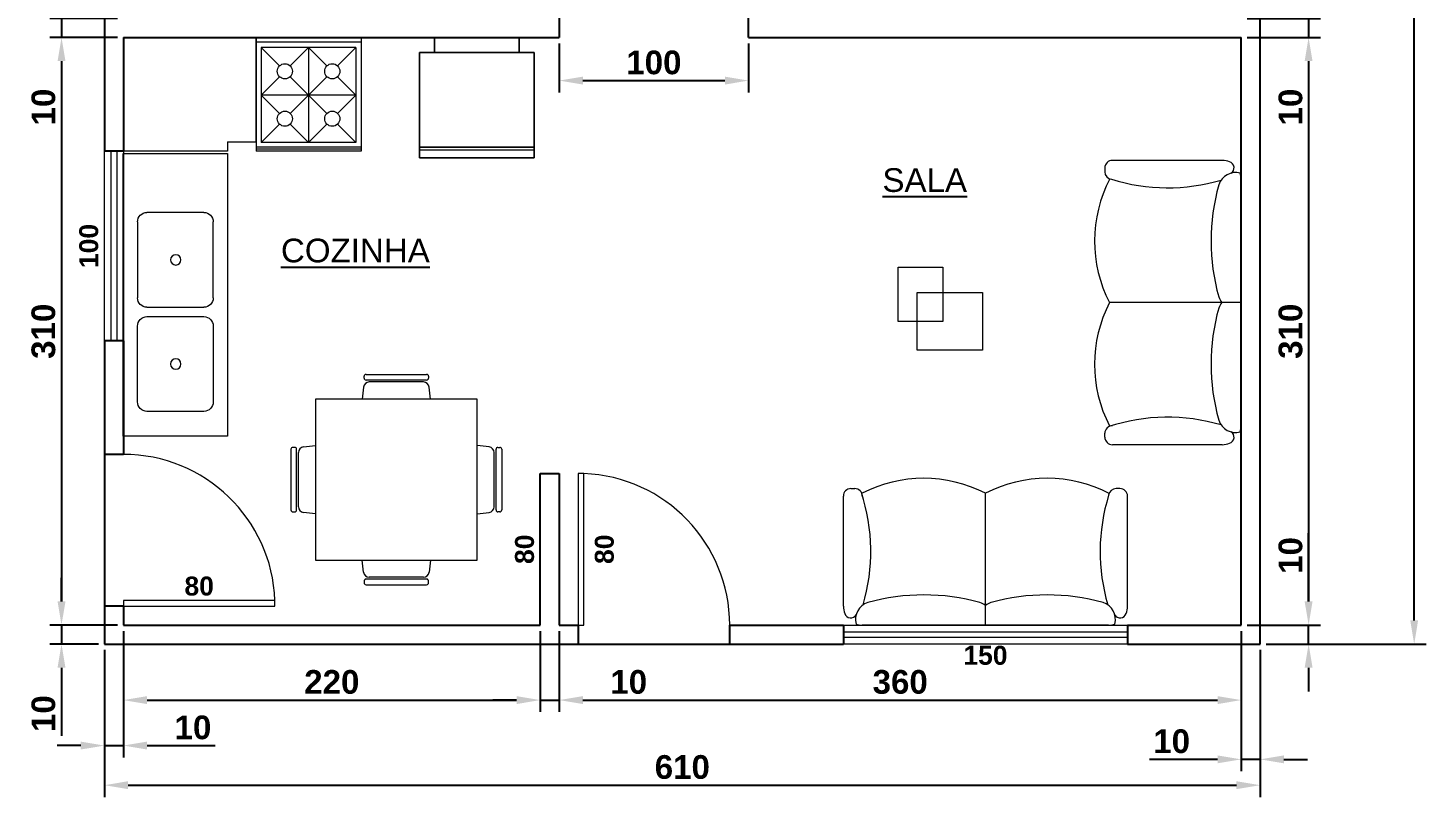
# Model space of a CAD drawing. Header units: millimetres. Extents: x 3368 to 5085, y 1521 to 2366.
# Drawn here: x 4347 to 5085, y 1547 to 1953 of the extents above; entities that cross this region are included whole.
import ezdxf

# ---------------------------------------------------------------- set-up
doc = ezdxf.new("R2010")
doc.units = ezdxf.units.MM
for name, color, linetype, lineweight in [('blocos', 40, 'Continuous', 9), ('Cotas', 7, 'Continuous', 9), ('janelas', 1, 'Continuous', 13), ('paredes', 5, 'Continuous', 25), ('portas', 25, 'Continuous', 13)]:
    doc.layers.add(name, color=color, linetype=linetype, lineweight=lineweight)
doc.layers.add('Texto', color=102, linetype='Continuous')
doc.styles.add('Annotative', font='arial.ttf')
doc.styles.get("Standard").update_dxf_attribs({"font": ''})
doc.styles.get('Standard').set_extended_font_data('Arial', bold=True)
doc.dimstyles.new('Copy of ISO-25', dxfattribs={"dimscale": 0, "dimtxt": 2, "dimasz": 2.5, "dimexe": 1.25, "dimexo": 0.625, "dimtad": 1, "dimtxsty": 'Standard', "dimcen": 2.5, "dimse1": 1, "dimse2": 1, "dimsd1": 1, "dimsd2": 1, "dimclrt": 102, "dimadec": 0, "dimazin": 0, "dimtfac": 1, "dimtmove": 0, "dimatfit": 3, "dimfxl": 1, "dimarcsym": 0})
doc.dimstyles.new('ISO-25', dxfattribs={"dimscale": 2, "dimtxt": 2.5, "dimasz": 2.5, "dimexe": 1.25, "dimexo": 0.625, "dimtad": 1, "dimtxsty": 'Standard', "dimcen": 2.5, "dimclrt": 7, "dimadec": 0, "dimazin": 0, "dimtfac": 1, "dimtmove": 0, "dimatfit": 3, "dimfxl": 1, "dimarcsym": 0})

# ---------------------------------------------------------------- blocks, each defined once
blk = doc.blocks.new('*D34')
at = {"layer": 'Cotas', "color": 0, "lineweight": -2, "transparency": 16777216}
for p, q in [((4397.79, 1634.48), (4397.79, 1591.78)), ((4617.79, 1634.48), (4617.79, 1591.78)), ((4410.29, 1598.03), (4605.29, 1598.03))]:
    blk.add_line(p, q, dxfattribs=at)
at = {"layer": 'Cotas', "color": 0, "transparency": 16777216}
for points in [[(4410.29, 1600.11), (4410.29, 1595.94), (4397.79, 1598.03)], [(4605.29, 1600.11), (4605.29, 1595.94), (4617.79, 1598.03)]]:
    blk.add_solid(points, dxfattribs=at)
at = {"layer": 'Defpoints', "color": 0, "transparency": 16777216}
for p in [(4397.79, 1637.6), (4617.79, 1637.6), (4617.79, 1598.03)]:
    blk.add_point(p, dxfattribs=at)
at = {"layer": 'Cotas', "color": 7, "transparency": 16777216, "insert": (4507.79, 1607.54), "char_height": 12.5, "attachment_point": 5}
blk.add_mtext('220', dxfattribs=at)
blk = doc.blocks.new('*D35')
at = {"layer": 'Cotas', "color": 0, "lineweight": -2, "transparency": 16777216}
for p, q in [((4627.79, 1634.48), (4627.79, 1591.78)), ((4987.79, 1634.48), (4987.79, 1591.78)), ((4640.29, 1598.03), (4975.29, 1598.03))]:
    blk.add_line(p, q, dxfattribs=at)
at = {"layer": 'Cotas', "color": 0, "transparency": 16777216}
for points in [[(4640.29, 1600.11), (4640.29, 1595.94), (4627.79, 1598.03)], [(4975.29, 1600.11), (4975.29, 1595.94), (4987.79, 1598.03)]]:
    blk.add_solid(points, dxfattribs=at)
at = {"layer": 'Defpoints', "color": 0, "transparency": 16777216}
for p in [(4627.79, 1637.6), (4987.79, 1637.6), (4987.79, 1598.03)]:
    blk.add_point(p, dxfattribs=at)
at = {"layer": 'Cotas', "color": 7, "transparency": 16777216, "insert": (4807.79, 1607.54), "char_height": 12.5, "attachment_point": 5}
blk.add_mtext('360', dxfattribs=at)
blk = doc.blocks.new('*D36')
at = {"layer": 'Cotas', "color": 0, "lineweight": -2, "transparency": 16777216}
for p, q in [((4387.79, 1624.48), (4387.79, 1546.89)), ((4997.79, 1624.48), (4997.79, 1546.89)), ((4400.29, 1553.14), (4985.29, 1553.14))]:
    blk.add_line(p, q, dxfattribs=at)
at = {"layer": 'Cotas', "color": 0, "transparency": 16777216}
for points in [[(4400.29, 1555.23), (4400.29, 1551.06), (4387.79, 1553.14)], [(4985.29, 1555.23), (4985.29, 1551.06), (4997.79, 1553.14)]]:
    blk.add_solid(points, dxfattribs=at)
at = {"layer": 'Defpoints', "color": 0, "transparency": 16777216}
for p in [(4387.79, 1627.6), (4997.79, 1627.6), (4997.79, 1553.14)]:
    blk.add_point(p, dxfattribs=at)
at = {"layer": 'Cotas', "color": 7, "transparency": 16777216, "insert": (4692.79, 1562.65), "char_height": 12.5, "attachment_point": 5}
blk.add_mtext('610', dxfattribs=at)
blk = doc.blocks.new('*D37')
at = {"layer": 'Cotas', "color": 0, "lineweight": -2, "transparency": 16777216}
for p, q in [((5023.35, 1650.1), (5023.35, 1686.03)), ((4990.91, 1637.6), (5029.6, 1637.6)), ((5023.35, 1627.6), (5023.35, 1637.6)), ((5000.91, 1627.6), (5029.6, 1627.6)), ((5023.35, 1615.1), (5023.35, 1602.6))]:
    blk.add_line(p, q, dxfattribs=at)
at = {"layer": 'Cotas', "color": 0, "transparency": 16777216}
for points in [[(5021.26, 1650.1), (5025.43, 1650.1), (5023.35, 1637.6)], [(5021.26, 1615.1), (5025.43, 1615.1), (5023.35, 1627.6)]]:
    blk.add_solid(points, dxfattribs=at)
at = {"layer": 'Defpoints', "color": 0, "transparency": 16777216}
for p in [(4987.79, 1637.6), (5023.35, 1637.6), (4997.79, 1627.6)]:
    blk.add_point(p, dxfattribs=at)
at = {"layer": 'Cotas', "color": 7, "transparency": 16777216, "insert": (5013.84, 1674.32), "char_height": 12.5, "attachment_point": 5, "rotation": 90}
blk.add_mtext('10', dxfattribs=at)
blk = doc.blocks.new('*D38')
at = {"layer": 'Cotas', "color": 0, "lineweight": -2, "transparency": 16777216}
for p, q in [((4987.79, 1634.48), (4987.79, 1560.52)), ((4997.79, 1624.48), (4997.79, 1560.52)), ((4975.29, 1566.77), (4939.36, 1566.77)), ((4997.79, 1566.77), (4987.79, 1566.77)), ((5010.29, 1566.77), (5022.79, 1566.77))]:
    blk.add_line(p, q, dxfattribs=at)
at = {"layer": 'Cotas', "color": 0, "transparency": 16777216}
for points in [[(4975.29, 1568.85), (4975.29, 1564.68), (4987.79, 1566.77)], [(5010.29, 1568.85), (5010.29, 1564.68), (4997.79, 1566.77)]]:
    blk.add_solid(points, dxfattribs=at)
at = {"layer": 'Defpoints', "color": 0, "transparency": 16777216}
for p in [(4987.79, 1637.6), (4997.79, 1627.6), (4997.79, 1566.77)]:
    blk.add_point(p, dxfattribs=at)
at = {"layer": 'Cotas', "color": 7, "transparency": 16777216, "insert": (4951.07, 1576.27), "char_height": 12.5, "attachment_point": 5}
blk.add_mtext('10', dxfattribs=at)
blk = doc.blocks.new('*D39')
at = {"layer": 'Cotas', "color": 0, "lineweight": -2, "transparency": 16777216}
for p, q in [((4617.79, 1634.48), (4617.79, 1591.78)), ((4627.79, 1634.48), (4627.79, 1591.78)), ((4605.29, 1598.03), (4592.79, 1598.03)), ((4617.79, 1598.03), (4627.79, 1598.03)), ((4640.29, 1598.03), (4676.22, 1598.03))]:
    blk.add_line(p, q, dxfattribs=at)
at = {"layer": 'Cotas', "color": 0, "transparency": 16777216}
for points in [[(4605.29, 1600.11), (4605.29, 1595.94), (4617.79, 1598.03)], [(4640.29, 1600.11), (4640.29, 1595.94), (4627.79, 1598.03)]]:
    blk.add_solid(points, dxfattribs=at)
at = {"layer": 'Defpoints', "color": 0, "transparency": 16777216}
for p in [(4617.79, 1637.6), (4627.79, 1637.6), (4627.79, 1598.03)]:
    blk.add_point(p, dxfattribs=at)
at = {"layer": 'Cotas', "color": 7, "transparency": 16777216, "insert": (4664.51, 1607.54), "char_height": 12.5, "attachment_point": 5}
blk.add_mtext('10', dxfattribs=at)
blk = doc.blocks.new('*D40')
at = {"layer": 'Cotas', "color": 0, "lineweight": -2, "transparency": 16777216}
for p, q in [((4397.79, 1634.48), (4397.79, 1567.79)), ((4387.79, 1624.48), (4387.79, 1567.79)), ((4375.29, 1574.04), (4362.79, 1574.04)), ((4387.79, 1574.04), (4397.79, 1574.04)), ((4410.29, 1574.04), (4446.22, 1574.04))]:
    blk.add_line(p, q, dxfattribs=at)
at = {"layer": 'Cotas', "color": 0, "transparency": 16777216}
for points in [[(4375.29, 1576.13), (4375.29, 1571.96), (4387.79, 1574.04)], [(4410.29, 1576.13), (4410.29, 1571.96), (4397.79, 1574.04)]]:
    blk.add_solid(points, dxfattribs=at)
at = {"layer": 'Defpoints', "color": 0, "transparency": 16777216}
for p in [(4397.79, 1637.6), (4387.79, 1627.6), (4387.79, 1574.04)]:
    blk.add_point(p, dxfattribs=at)
at = {"layer": 'Cotas', "color": 7, "transparency": 16777216, "insert": (4434.51, 1583.55), "char_height": 12.5, "attachment_point": 5}
blk.add_mtext('10', dxfattribs=at)
blk = doc.blocks.new('*D41')
at = {"layer": 'Cotas', "color": 0, "lineweight": -2, "transparency": 16777216}
for p, q in [((4990.91, 1947.6), (5029.6, 1947.6)), ((5023.35, 1935.1), (5023.35, 1650.1)), ((4990.91, 1637.6), (5029.6, 1637.6))]:
    blk.add_line(p, q, dxfattribs=at)
at = {"layer": 'Cotas', "color": 0, "transparency": 16777216}
for points in [[(5021.26, 1935.1), (5025.43, 1935.1), (5023.35, 1947.6)], [(5021.26, 1650.1), (5025.43, 1650.1), (5023.35, 1637.6)]]:
    blk.add_solid(points, dxfattribs=at)
at = {"layer": 'Defpoints', "color": 0, "transparency": 16777216}
for p in [(4987.79, 1947.6), (4987.79, 1637.6), (5023.35, 1637.6)]:
    blk.add_point(p, dxfattribs=at)
at = {"layer": 'Cotas', "color": 7, "transparency": 16777216, "insert": (5013.84, 1792.6), "char_height": 12.5, "attachment_point": 5, "rotation": 90}
blk.add_mtext('310', dxfattribs=at)
blk = doc.blocks.new('*D42')
at = {"layer": 'Cotas', "color": 0, "lineweight": -2, "transparency": 16777216}
for p, q in [((5023.35, 1970.1), (5023.35, 1982.6)), ((4990.91, 1957.6), (5029.6, 1957.6)), ((5023.35, 1957.6), (5023.35, 1947.6)), ((4990.91, 1947.6), (5029.6, 1947.6)), ((5023.35, 1935.1), (5023.35, 1899.17))]:
    blk.add_line(p, q, dxfattribs=at)
at = {"layer": 'Cotas', "color": 0, "transparency": 16777216}
for points in [[(5021.26, 1970.1), (5025.43, 1970.1), (5023.35, 1957.6)], [(5021.26, 1935.1), (5025.43, 1935.1), (5023.35, 1947.6)]]:
    blk.add_solid(points, dxfattribs=at)
at = {"layer": 'Defpoints', "color": 0, "transparency": 16777216}
for p in [(4987.79, 1957.6), (4987.79, 1947.6), (5023.35, 1947.6)]:
    blk.add_point(p, dxfattribs=at)
at = {"layer": 'Cotas', "color": 7, "transparency": 16777216, "insert": (5013.84, 1910.89), "char_height": 12.5, "attachment_point": 5, "rotation": 90}
blk.add_mtext('10', dxfattribs=at)
blk = doc.blocks.new('*D18')
at = {"layer": 'Cotas', "color": 0, "lineweight": -2, "transparency": 16777216}
for p, q in [((4365.13, 1970.1), (4365.13, 1982.6)), ((4394.66, 1957.6), (4358.88, 1957.6)), ((4365.13, 1957.6), (4365.13, 1947.6)), ((4394.66, 1947.6), (4358.88, 1947.6)), ((4365.13, 1935.1), (4365.13, 1899.17))]:
    blk.add_line(p, q, dxfattribs=at)
at = {"layer": 'Cotas', "color": 0, "transparency": 16777216}
for points in [[(4363.05, 1970.1), (4367.22, 1970.1), (4365.13, 1957.6)], [(4363.05, 1935.1), (4367.22, 1935.1), (4365.13, 1947.6)]]:
    blk.add_solid(points, dxfattribs=at)
at = {"layer": 'Defpoints', "color": 0, "transparency": 16777216}
for p in [(4397.79, 1957.6), (4365.13, 1947.6), (4397.79, 1947.6)]:
    blk.add_point(p, dxfattribs=at)
at = {"layer": 'Cotas', "color": 7, "transparency": 16777216, "insert": (4355.63, 1910.89), "char_height": 12.5, "attachment_point": 5, "rotation": 90}
blk.add_mtext('10', dxfattribs=at)
blk = doc.blocks.new('*D19')
at = {"layer": 'Cotas', "color": 0, "lineweight": -2, "transparency": 16777216}
for p, q in [((4394.66, 1947.6), (4358.88, 1947.6)), ((4365.13, 1935.1), (4365.13, 1650.1)), ((4394.66, 1637.6), (4358.88, 1637.6))]:
    blk.add_line(p, q, dxfattribs=at)
at = {"layer": 'Cotas', "color": 0, "transparency": 16777216}
for points in [[(4363.05, 1935.1), (4367.22, 1935.1), (4365.13, 1947.6)], [(4363.05, 1650.1), (4367.22, 1650.1), (4365.13, 1637.6)]]:
    blk.add_solid(points, dxfattribs=at)
at = {"layer": 'Defpoints', "color": 0, "transparency": 16777216}
for p in [(4397.79, 1947.6), (4365.13, 1637.6), (4397.79, 1637.6)]:
    blk.add_point(p, dxfattribs=at)
at = {"layer": 'Cotas', "color": 7, "transparency": 16777216, "insert": (4355.63, 1792.6), "char_height": 12.5, "attachment_point": 5, "rotation": 90}
blk.add_mtext('310', dxfattribs=at)
blk = doc.blocks.new('*D20')
at = {"layer": 'Cotas', "color": 0, "lineweight": -2, "transparency": 16777216}
for p, q in [((4365.13, 1650.1), (4365.13, 1662.6)), ((4394.66, 1637.6), (4358.88, 1637.6)), ((4365.13, 1637.6), (4365.13, 1627.6)), ((4384.66, 1627.6), (4358.88, 1627.6)), ((4365.13, 1615.1), (4365.13, 1579.17))]:
    blk.add_line(p, q, dxfattribs=at)
at = {"layer": 'Cotas', "color": 0, "transparency": 16777216}
for points in [[(4363.05, 1650.1), (4367.22, 1650.1), (4365.13, 1637.6)], [(4363.05, 1615.1), (4367.22, 1615.1), (4365.13, 1627.6)]]:
    blk.add_solid(points, dxfattribs=at)
at = {"layer": 'Defpoints', "color": 0, "transparency": 16777216}
for p in [(4397.79, 1637.6), (4365.13, 1627.6), (4387.79, 1627.6)]:
    blk.add_point(p, dxfattribs=at)
at = {"layer": 'Cotas', "color": 7, "transparency": 16777216, "insert": (4355.63, 1590.89), "char_height": 12.5, "attachment_point": 5, "rotation": 90}
blk.add_mtext('10', dxfattribs=at)
blk = doc.blocks.new('*D21')
at = {"layer": 'Cotas', "color": 0, "lineweight": -2, "transparency": 16777216}
for p, q in [((5000.91, 2327.6), (5085.33, 2327.6)), ((5079.08, 1640.1), (5079.08, 2315.1)), ((5000.91, 1627.6), (5085.33, 1627.6))]:
    blk.add_line(p, q, dxfattribs=at)
at = {"layer": 'Cotas', "color": 0, "transparency": 16777216}
for points in [[(5077, 2315.1), (5081.16, 2315.1), (5079.08, 2327.6)], [(5077, 1640.1), (5081.16, 1640.1), (5079.08, 1627.6)]]:
    blk.add_solid(points, dxfattribs=at)
at = {"layer": 'Defpoints', "color": 0, "transparency": 16777216}
for p in [(4997.79, 2327.6), (5079.08, 2327.6), (4997.79, 1627.6)]:
    blk.add_point(p, dxfattribs=at)
at = {"layer": 'Cotas', "color": 7, "transparency": 16777216, "insert": (5069.57, 1977.6), "char_height": 12.5, "attachment_point": 5, "rotation": 90}
blk.add_mtext('700', dxfattribs=at)
blk = doc.blocks.new('*D24')
at = {"layer": 'Defpoints', "color": 0, "transparency": 16777216}
for p in [(4777.79, 1627.6), (4927.79, 1627.6), (4927.79, 1613.36)]:
    blk.add_point(p, dxfattribs=at)
at = {"layer": 'Cotas', "color": 102, "transparency": 16777216, "insert": (4852.79, 1621.59), "char_height": 10, "attachment_point": 5}
blk.add_mtext('150', dxfattribs=at)
blk = doc.blocks.new('*D25')
at = {"layer": 'Defpoints', "color": 0, "transparency": 16777216}
for p in [(4640.79, 1717.6), (4659.91, 1717.6), (4640.79, 1637.6)]:
    blk.add_point(p, dxfattribs=at)
at = {"layer": 'Cotas', "color": 102, "transparency": 16777216, "insert": (4651.67, 1677.6), "char_height": 10, "attachment_point": 5, "rotation": 90}
blk.add_mtext('80', dxfattribs=at)
blk = doc.blocks.new('*D26')
at = {"layer": 'Defpoints', "color": 0, "transparency": 16777216}
for p in [(4397.79, 1650.6), (4477.79, 1650.6), (4477.79, 1649.89)]:
    blk.add_point(p, dxfattribs=at)
at = {"layer": 'Cotas', "color": 102, "transparency": 16777216, "insert": (4437.79, 1658.12), "char_height": 10, "attachment_point": 5}
blk.add_mtext('80', dxfattribs=at)
blk = doc.blocks.new('*D27')
at = {"layer": 'Defpoints', "color": 0, "transparency": 16777216}
for p in [(4387.79, 1887.6), (4387.79, 1887.6), (4387.79, 1787.6)]:
    blk.add_point(p, dxfattribs=at)
at = {"layer": 'Cotas', "color": 102, "transparency": 16777216, "insert": (4379.56, 1837.6), "char_height": 10, "attachment_point": 5, "rotation": 90}
blk.add_mtext('100', dxfattribs=at)
blk = doc.blocks.new('sofá1')
at = {"layer": 'blocos'}
for p, q in [((-75, 10), (-75, 68)), ((-71, 72), (-69, 72)), ((0, 0), (0, 69.51)), ((71, 72), (69, 72)), ((75, 10), (75, 68)), ((0, 0), (-65, 0)), ((65, 0), (0, 0))]:
    blk.add_line(p, q, dxfattribs=at)
for centre, radius, start, end in [((-32.58, 6.72), 70.72, 62.61664, 117.38336), ((32.47, 6.72), 70.72, 62.39185, 117.38336), ((-71, 68), 4, 90, 180), ((-69, 68), 4, 0, 90), ((-160.37, 38.81), 99.85, 343.59388, 18.1629), ((160.37, 38.81), 99.85, 162.72752, 196.40612), ((69, 68), 4, 90, 173.46675), ((71, 68), 4, 0, 90), ((-32.5, -93.48), 109.4, 74.31816, 105.68184), ((32.5, -93.48), 109.4, 74.31816, 105.68184), ((-65, 10), 10, 180, 202.88607), ((-59.28, 2.96), 9.31, 107.4613, 194.9731), ((-5.72, 2.96), 9.31, 52.06969, 72.5387), ((5.72, 2.96), 9.31, 107.4613, 127.93031), ((59.28, 2.96), 9.31, 345.0269, 72.5387), ((65, 10), 10, 337.11393, 0), ((-71.09, 7.03), 3.26, 196.45825, 330.78162), ((-65, 10), 10, 250.89983, 270), ((65, 10), 10, 270, 289.10017), ((71.09, 7.03), 3.26, 209.21838, 343.54175)]:
    blk.add_arc(centre, radius, start, end, dxfattribs=at)
blk = doc.blocks.new('mesacanto')
at = {"layer": 'blocos', "ltscale": 0.5}
for p, q in [((-44.6, 43.72), (-21.04, 43.72)), ((-44.6, 15.13), (-44.6, 43.72)), ((-21.04, 43.72), (-21.04, 15.13)), ((-34.5, 30.27), (0, 30.27)), ((-34.5, 0), (-34.5, 30.27)), ((0, 30.27), (0, 0)), ((-21.04, 15.13), (-44.6, 15.13)), ((0, 0), (-34.5, 0))]:
    blk.add_line(p, q, dxfattribs=at)
blk = doc.blocks.new('fogão')
at = {"layer": 'blocos'}
for p, q in [((0, 27.75), (0, -27.75)), ((0, 27.75), (60, 27.75)), ((2.5, 27.75), (2.5, -27.75)), ((5.36, 25), (15.03, 15.33)), ((5.36, 25), (55.36, 25)), ((5.36, 25), (5.36, -25)), ((20.69, 15.33), (30.36, 25)), ((30.36, 25), (40.03, 15.33)), ((30.36, 25), (30.36, -25)), ((45.69, 15.33), (55.36, 25)), ((55.36, 25), (55.36, -25)), ((57.86, 27.75), (57.86, -27.75)), ((58.86, 27.75), (58.86, -27.75)), ((60, 27.75), (60, -27.75)), ((5.36, 0), (15.03, 9.67)), ((20.69, -9.67), (40.03, 9.67)), ((20.69, 9.67), (40.03, -9.67)), ((45.69, 9.67), (55.36, 0)), ((15.03, -9.67), (5.36, 0)), ((5.36, 0), (55.36, 0)), ((55.36, 0), (45.69, -9.67)), ((5.36, -25), (15.03, -15.33)), ((30.36, -25), (20.69, -15.33)), ((40.03, -15.33), (30.36, -25)), ((45.69, -15.33), (55.36, -25)), ((0, -27.75), (60, -27.75)), ((5.36, -25), (55.36, -25))]:
    blk.add_line(p, q, dxfattribs=at)
for centre in [(17.86, 12.5), (42.86, 12.5), (17.86, -12.5), (42.86, -12.5)]:
    blk.add_circle(centre, 4, dxfattribs=at)
blk = doc.blocks.new('pia_coz')
at = {"layer": 'blocos', "ltscale": 100}
for p, q in [((-70.05, 35.67), (-70.05, 90.67)), ((-70.05, 90.67), (-0.05, 90.67)), ((-0.05, 30.67), (-0.05, 90.67)), ((-55.05, 35.67), (-70.05, 35.67)), ((-55.05, 35.67), (-55.05, 30.67)), ((-55.05, 30.67), (-0.05, 30.67))]:
    blk.add_line(p, q, dxfattribs=at)
at = {"layer": 'blocos'}
for p, q in [((-55, 29.37), (-55, -119.65)), ((0, 29.37), (-55, 29.37)), ((0, -119.65), (0, 29.37)), ((-47.5, -46.66), (-47.5, -6.66)), ((-42.5, -1.66), (-12.5, -1.66)), ((-7.5, -6.66), (-7.5, -46.66)), ((-12.5, -51.66), (-42.5, -51.66)), ((-12.5, -56.6), (-42.5, -56.6)), ((-47.5, -61.6), (-47.5, -101.6)), ((-7.5, -101.6), (-7.5, -61.6)), ((-42.5, -106.6), (-12.5, -106.6)), ((-55, -119.65), (0, -119.65))]:
    blk.add_line(p, q, dxfattribs=at)
for centre in [(-27.66, -26.66), (-27.66, -81.6)]:
    blk.add_circle(centre, 2.74, dxfattribs=at)
for centre, start, end in [((-42.5, -6.66), 90, 180), ((-12.5, -6.66), 360, 90), ((-42.5, -46.66), 180, 270), ((-12.5, -46.66), 270, 0), ((-42.5, -61.6), 90, 180), ((-12.5, -61.6), 360, 90), ((-42.5, -101.6), 180, 270), ((-12.5, -101.6), 270, 0)]:
    blk.add_arc(centre, 5, start, end, dxfattribs=at)
blk = doc.blocks.new('mesa')
at = {"layer": 'blocos'}
for p, q in [((-14.38, 51.99), (-15.07, 45.67)), ((-14.09, 56.67), (-14.09, 57.67)), ((-13.09, 58.67), (18.91, 58.67)), ((18.91, 55.67), (-13.09, 55.67)), ((17.22, 54.67), (-11.4, 54.67)), ((19.91, 57.67), (19.91, 56.67)), ((20.9, 45.67), (20.2, 51.99)), ((45.52, 45.67), (-39.7, 45.67)), ((-39.7, 45.67), (-39.7, -39.33)), ((45.52, -39.33), (45.52, 45.67)), ((-52.7, 19.17), (-52.7, -12.83)), ((-50.7, 20.17), (-51.7, 20.17)), ((-49.7, -12.83), (-49.7, 19.17)), ((-48.7, -11.14), (-48.7, 17.48)), ((-46.02, 20.46), (-39.7, 21.15)), ((51.85, 20.46), (45.52, 21.15)), ((54.52, -11.14), (54.52, 17.48)), ((55.52, -12.83), (55.52, 19.17)), ((56.52, 20.17), (57.52, 20.17)), ((58.52, 19.17), (58.52, -12.83)), ((-51.7, -13.83), (-50.7, -13.83)), ((-39.7, -14.81), (-46.02, -14.12)), ((45.52, -14.81), (51.85, -14.12)), ((57.52, -13.83), (56.52, -13.83)), ((-39.7, -39.33), (45.52, -39.33)), ((-14.38, -45.66), (-15.07, -39.33)), ((20.9, -39.33), (20.2, -45.66)), ((-14.09, -50.33), (-14.09, -51.33)), ((18.91, -49.33), (-13.09, -49.33)), ((17.22, -48.33), (-11.4, -48.33)), ((19.91, -51.33), (19.91, -50.33)), ((-13.09, -52.33), (18.91, -52.33))]:
    blk.add_line(p, q, dxfattribs=at)
for centre, radius, start, end in [((-11.4, 51.67), 3, 90, 173.77277), ((-13.09, 57.67), 1, 90, 180), ((-13.09, 56.67), 1, 180, 270), ((17.22, 51.67), 3, 6.22723, 90), ((18.91, 57.67), 1, 360, 90), ((18.91, 56.67), 1, 270, 0), ((-51.7, 19.17), 1, 90, 180), ((-50.7, 19.17), 1, 0, 90), ((-45.7, 17.48), 3, 96.22723, 180), ((51.52, 17.48), 3, 360, 83.77277), ((56.52, 19.17), 1, 90, 180), ((57.52, 19.17), 1, 0, 90), ((-51.7, -12.83), 1, 180, 270), ((-50.7, -12.83), 1, 270, 360), ((-45.7, -11.14), 3, 180, 263.77277), ((51.52, -11.14), 3, 276.22723, 0), ((56.52, -12.83), 1, 180, 270), ((57.52, -12.83), 1, 270, 0), ((-11.4, -45.33), 3, 186.22723, 270), ((-13.09, -50.33), 1, 90, 180), ((-13.09, -51.33), 1, 180, 270), ((17.22, -45.33), 3, 270, 353.77277), ((18.91, -50.33), 1, 360, 90), ((18.91, -51.33), 1, 270, 0)]:
    blk.add_arc(centre, radius, start, end, dxfattribs=at)
blk = doc.blocks.new('*D54')
at = {"layer": 'Cotas', "color": 0, "lineweight": -2, "transparency": 16777216}
for p, q in [((4627.79, 1944.48), (4627.79, 1918.6)), ((4727.79, 1944.48), (4727.79, 1918.6)), ((4640.29, 1924.85), (4715.29, 1924.85))]:
    blk.add_line(p, q, dxfattribs=at)
at = {"layer": 'Cotas', "color": 0, "transparency": 16777216}
for points in [[(4640.29, 1926.93), (4640.29, 1922.76), (4627.79, 1924.85)], [(4715.29, 1926.93), (4715.29, 1922.76), (4727.79, 1924.85)]]:
    blk.add_solid(points, dxfattribs=at)
at = {"layer": 'Defpoints', "color": 0, "transparency": 16777216}
for p in [(4627.79, 1947.6), (4727.79, 1947.6), (4727.79, 1924.85)]:
    blk.add_point(p, dxfattribs=at)
at = {"layer": 'Cotas', "color": 7, "transparency": 16777216, "insert": (4677.79, 1934.35), "char_height": 12.5, "attachment_point": 5}
blk.add_mtext('100', dxfattribs=at)
blk = doc.blocks.new('sofá2')
at = {"layer": 'blocos'}
for p, q in [((-10, 75), (-68, 75)), ((-72, 71), (-72, 69)), ((0, 65), (0, 0)), ((0, 0), (-69.51, 0)), ((0, 0), (0, -65)), ((-72, -71), (-72, -69)), ((-10, -75), (-68, -75))]:
    blk.add_line(p, q, dxfattribs=at)
for centre, radius, start, end in [((-68, 71), 4, 90, 180), ((-10, 65), 10, 67.11393, 90), ((-7.03, 71.09), 3.26, 299.21838, 73.54175), ((-68, 69), 4, 180, 263.46675), ((-2.96, 59.28), 9.31, 75.0269, 162.5387), ((-10, 65), 10, 0, 19.10017), ((-6.72, 32.47), 70.72, 152.39185, 207.38336), ((-38.81, 160.37), 99.85, 252.72752, 286.40612), ((93.48, 32.5), 109.4, 164.31816, 195.68184), ((-2.96, 5.72), 9.31, 197.4613, 217.93031), ((-2.96, -5.72), 9.31, 142.06969, 162.5387), ((-6.72, -32.58), 70.72, 152.61664, 207.38336), ((93.48, -32.5), 109.4, 164.31816, 195.68184), ((-68, -69), 4, 90, 180), ((-38.81, -160.37), 99.85, 73.59388, 108.1629), ((-2.96, -59.28), 9.31, 197.4613, 284.9731), ((-10, -65), 10, 340.89983, 0), ((-68, -71), 4, 180, 270), ((-7.03, -71.09), 3.26, 286.45825, 60.78162), ((-10, -65), 10, 270, 292.88607)]:
    blk.add_arc(centre, radius, start, end, dxfattribs=at)
blk = doc.blocks.new('geladeira')
at = {"layer": 'blocos'}
for p, q in [((8, 30.3), (63.45, 30.3)), ((8, -30.3), (8, 30.3)), ((8, 22.3), (8, 30.3)), ((57.95, 30.3), (57.95, -30.3)), ((59.45, 30.3), (59.45, -30.3)), ((63.45, 30.3), (63.45, -30.3)), ((63.45, 30.3), (63.45, -30.3)), ((8, 22.3), (0, 22.3)), ((0, 22.3), (0, -22.3)), ((0, -22.3), (0, 22.3)), ((0, 22.3), (8, 22.3)), ((0, -22.3), (8, -22.3)), ((8, -22.3), (0, -22.3)), ((8, -30.3), (8, -22.3)), ((63.45, -30.3), (8, -30.3)), ((63.45, -30.3), (8, -30.3))]:
    blk.add_line(p, q, dxfattribs=at)
for points in [[(63.45, -30.3), (63.45, 30.3), (8, 30.3), (8, -30.3)], [(8, 30.3, 61.8), (8, -30.3, 61.8), (57.95, -30.3, 61.8), (57.95, 30.3, 61.8)], [(8, 22.3, 48), (0, 22.3, 48), (0, -22.3, 48), (8, -22.3, 48)]]:
    blk.add_3dface(points, dxfattribs=at)
blk = doc.blocks.new('*D56')
at = {"layer": 'Defpoints', "color": 0, "transparency": 16777216}
for p in [(4617.79, 1717.6), (4617.79, 1717.6), (4617.79, 1637.6)]:
    blk.add_point(p, dxfattribs=at)
at = {"layer": 'Cotas', "color": 102, "transparency": 16777216, "insert": (4609.56, 1677.6), "char_height": 10, "attachment_point": 5, "rotation": 90}
blk.add_mtext('80', dxfattribs=at)

msp = doc.modelspace()

# ---------------------------------------------------------------- linework, layer by layer
at = {"layer": 'janelas'}
for p, q in [((4387.789, 1787.602), (4387.789, 1887.602)), ((4391.289, 1787.602), (4391.289, 1887.602)), ((4394.289, 1887.602), (4394.289, 1787.602)), ((4397.789, 1887.602), (4397.789, 1787.602)), ((4777.789, 1637.602), (4927.789, 1637.602)), ((4777.789, 1634.102), (4927.789, 1634.102)), ((4927.789, 1631.102), (4777.789, 1631.102)), ((4927.789, 1627.602), (4777.789, 1627.602))]:
    msp.add_line(p, q, dxfattribs=at)
at = {"layer": 'paredes'}
for p, q in [((4997.789, 1627.602), (4997.789, 2327.602)), ((4627.789, 1987.602), (4627.789, 1947.602)), ((4387.789, 1982.602), (4387.789, 1887.602)), ((4727.789, 1947.602), (4727.789, 1967.602)), ((4397.789, 1947.602), (4627.789, 1947.602)), ((4397.789, 1947.602), (4397.789, 1887.602)), ((4727.789, 1947.602), (4987.789, 1947.602)), ((4987.789, 1637.602), (4987.789, 1947.602)), ((4397.789, 1887.602), (4387.789, 1887.602)), ((4387.789, 1787.602), (4387.789, 1627.602)), ((4397.789, 1787.602), (4387.789, 1787.602)), ((4397.789, 1787.602), (4397.789, 1727.602)), ((4397.789, 1727.602), (4387.789, 1727.602)), ((4617.789, 1637.602), (4617.789, 1717.602)), ((4617.789, 1717.602), (4627.789, 1717.602)), ((4627.789, 1717.602), (4627.789, 1637.602)), ((4397.789, 1647.602), (4387.789, 1647.602)), ((4397.789, 1647.602), (4397.789, 1637.602)), ((4397.789, 1637.602), (4617.789, 1637.602)), ((4627.789, 1637.602), (4637.789, 1637.602)), ((4637.789, 1637.602), (4637.789, 1627.602)), ((4717.789, 1637.602), (4777.789, 1637.602)), ((4717.789, 1627.602), (4717.789, 1637.602)), ((4777.789, 1637.602), (4777.789, 1627.602)), ((4927.789, 1637.602), (4987.789, 1637.602)), ((4927.789, 1637.602), (4927.789, 1627.602)), ((4387.789, 1627.602), (4777.789, 1627.602)), ((4927.789, 1627.602), (4997.789, 1627.602))]:
    msp.add_line(p, q, dxfattribs=at)
at = {"layer": 'portas'}
for points in [[(4637.789, 1637.602), (4640.789, 1637.602), (4640.789, 1717.602), (4637.789, 1717.602)], [(4397.789, 1647.602), (4477.789, 1647.602), (4477.789, 1650.602), (4397.789, 1650.602)]]:
    msp.add_lwpolyline(points, close=True, dxfattribs=at)
for centre, radius, start, end in [((4397.789, 1647.602), 80.056, 2.147585, 90), ((4637.789, 1637.602), 80, 0, 87.852415)]:
    msp.add_arc(centre, radius, start, end, dxfattribs=at)

# ---------------------------------------------------------------- block references
at = {"layer": 'blocos', "xscale": -1}
msp.add_blockref('pia_coz', (4397.735, 1856.932), dxfattribs=at)
at = {"layer": 'blocos'}
for name, p, rotation in [('fogão', (4495.539, 1947.602), 270), ('geladeira', (4584.332, 1947.602), 270), ('sofá1', (4987.789, 1807.776), 90), ('sofá2', (4852.789, 1637.602), 270)]:
    msp.add_blockref(name, p, dxfattribs=dict(at, rotation=rotation))
for name, p in [('mesacanto', (4851.285, 1782.708)), ('mesa', (4538.936, 1711.177))]:
    msp.add_blockref(name, p, dxfattribs=at)

# ---------------------------------------------------------------- texts
at = {"layer": 'Texto', "char_height": 15, "attachment_point": 1, "style": 'Annotative'}
for s, insert in [('\\pi61.51139;{\\H0.83333x;\\LSALA}', (4736.906, 1878.619)), ('\\pi44.59041;{\\H0.83333x;\\LCOZINHA}', (4436.353, 1841.459))]:
    msp.add_mtext_dynamic_manual_height_columns(s, width=166.91755, gutter_width=62.5, heights=[0], dxfattribs=dict(at, insert=insert))

# ---------------------------------------------------------------- dimensions: what is measured, and where the dimension line sits
at = {"layer": 'Cotas'}
for base, p1, p2, dimstyle, picture, middle in [((5079.082, 2327.602), (4997.789, 1627.602), (4997.789, 2327.602), 'ISO-25', '*D21', (5069.574, 1977.602)), ((4365.133, 1947.602), (4397.789, 1957.602), (4397.789, 1947.602), 'ISO-25', '*D18', (4355.626, 1910.887)), ((5023.348, 1947.602), (4987.789, 1957.602), (4987.789, 1947.602), 'ISO-25', '*D42', (5013.841, 1910.887)), ((4365.133, 1637.602), (4397.789, 1947.602), (4397.789, 1637.602), 'ISO-25', '*D19', (4355.626, 1792.602)), ((5023.348, 1637.602), (4987.789, 1947.602), (4987.789, 1637.602), 'ISO-25', '*D41', (5013.841, 1792.602)), ((4617.789, 1717.602), (4617.789, 1637.602), (4617.789, 1717.602), 'Copy of ISO-25', '*D56', (4609.555, 1677.602)), ((5023.348, 1637.602), (4997.789, 1627.602), (4987.789, 1637.602), 'ISO-25', '*D37', (5013.841, 1674.318)), ((4365.133, 1627.602), (4397.789, 1637.602), (4387.789, 1627.602), 'ISO-25', '*D20', (4355.626, 1590.887))]:
    dim = msp.add_linear_dim(base=base, p1=p1, p2=p2, angle=90, dimstyle=dimstyle, override={"dimscale": 5}, dxfattribs=at)
    dim.commit()
    dim.dimension.update_dxf_attribs({"geometry": picture, "text_midpoint": middle})
for base, p1, p2, picture, middle in [((4727.789, 1924.847), (4627.789, 1947.602), (4727.789, 1947.602), '*D54', (4677.789, 1934.354)), ((4617.789, 1598.028), (4397.789, 1637.602), (4617.789, 1637.602), '*D34', (4507.789, 1607.535)), ((4627.789, 1598.028), (4617.789, 1637.602), (4627.789, 1637.602), '*D39', (4664.505, 1607.535)), ((4987.789, 1598.028), (4627.789, 1637.602), (4987.789, 1637.602), '*D35', (4807.789, 1607.535)), ((4997.789, 1553.145), (4387.789, 1627.602), (4997.789, 1627.602), '*D36', (4692.789, 1562.652))]:
    dim = msp.add_linear_dim(base=base, p1=p1, p2=p2, dimstyle='ISO-25', override={"dimscale": 5}, dxfattribs=at)
    dim.commit()
    dim.dimension.update_dxf_attribs({"geometry": picture, "text_midpoint": middle})
for base, p1, p2, picture, middle in [((4387.789, 1887.602), (4387.789, 1787.602), (4387.789, 1887.602), '*D27', (4387.789, 1837.602)), ((4659.906, 1717.602), (4640.789, 1637.602), (4640.789, 1717.602), '*D25', (4659.906, 1677.602))]:
    dim = msp.add_linear_dim(base=base, p1=p1, p2=p2, angle=90, dimstyle='Copy of ISO-25', override={"dimscale": 5}, dxfattribs=at)
    dim.commit()
    dim.dimension.update_dxf_attribs({"geometry": picture, "text_midpoint": middle, "dimtype": 160})
for base, p1, p2, dimstyle, picture, middle in [((4477.789, 1649.887), (4397.789, 1650.602), (4477.789, 1650.602), 'Copy of ISO-25', '*D26', (4437.789, 1649.887)), ((4387.789, 1574.045), (4397.789, 1637.602), (4387.789, 1627.602), 'ISO-25', '*D40', (4434.505, 1574.045)), ((4997.789, 1566.766), (4987.789, 1637.602), (4997.789, 1627.602), 'ISO-25', '*D38', (4951.074, 1566.766)), ((4927.789, 1613.36), (4777.789, 1627.602), (4927.789, 1627.602), 'Copy of ISO-25', '*D24', (4852.789, 1613.36))]:
    dim = msp.add_linear_dim(base=base, p1=p1, p2=p2, dimstyle=dimstyle, override={"dimscale": 5}, dxfattribs=at)
    dim.commit()
    dim.dimension.update_dxf_attribs({"geometry": picture, "text_midpoint": middle, "dimtype": 160})

doc.saveas('drawing.dxf')
